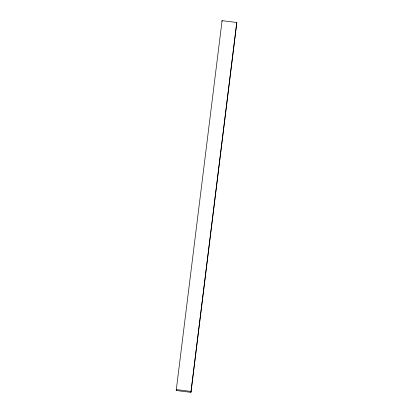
<?xml version="1.0" encoding="UTF-8"?>
<svg xmlns="http://www.w3.org/2000/svg" width="413" height="413" viewBox="0 0 413 413"><rect width="100%" height="100%" fill="white"/><g stroke="black" fill="none" stroke-linecap="round" stroke-linejoin="round"><path stroke-width="0.62" d="M176.196 390.507L222.08 20.65L236.804 22.493L191.069 391.436L190.92 392.35L176.196 390.507L176.346 389.593L191.069 391.436M190.92 392.35L236.804 22.493M221.931 21.564L222.08 20.65"/></g></svg>
